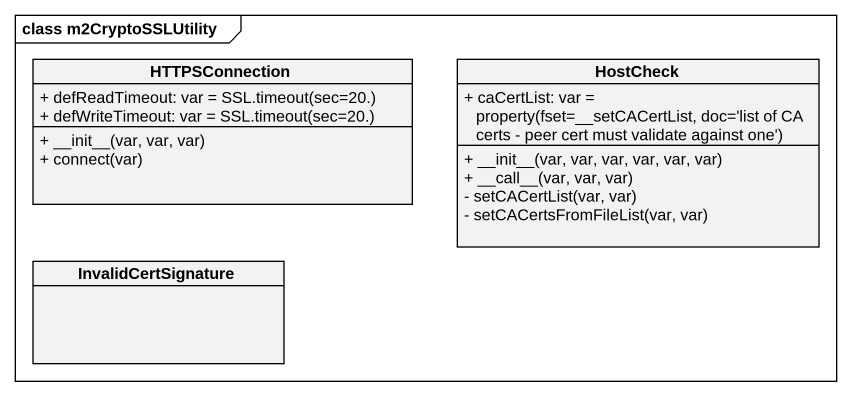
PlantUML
@startuml
mainframe class m2CryptoSSLUtility
hide circle
hide empty members
skinparam classAttributeIconSize 0
class HTTPSConnection {
  {field} + defReadTimeout: var = SSL.timeout(sec=20.)
  {field} + defWriteTimeout: var = SSL.timeout(sec=20.)
  + ~__init~__(var, var, var)
  + connect(var)
}
class HostCheck {
  {field} + caCertList: var = property(fset=__setCACertList, doc='list of CA certs - peer cert must validate against one')
  + ~__init~__(var, var, var, var, var, var)
  + ~__call~__(var, var, var)
  - setCACertList(var, var)
  - setCACertsFromFileList(var, var)
}
class InvalidCertSignature
@enduml
